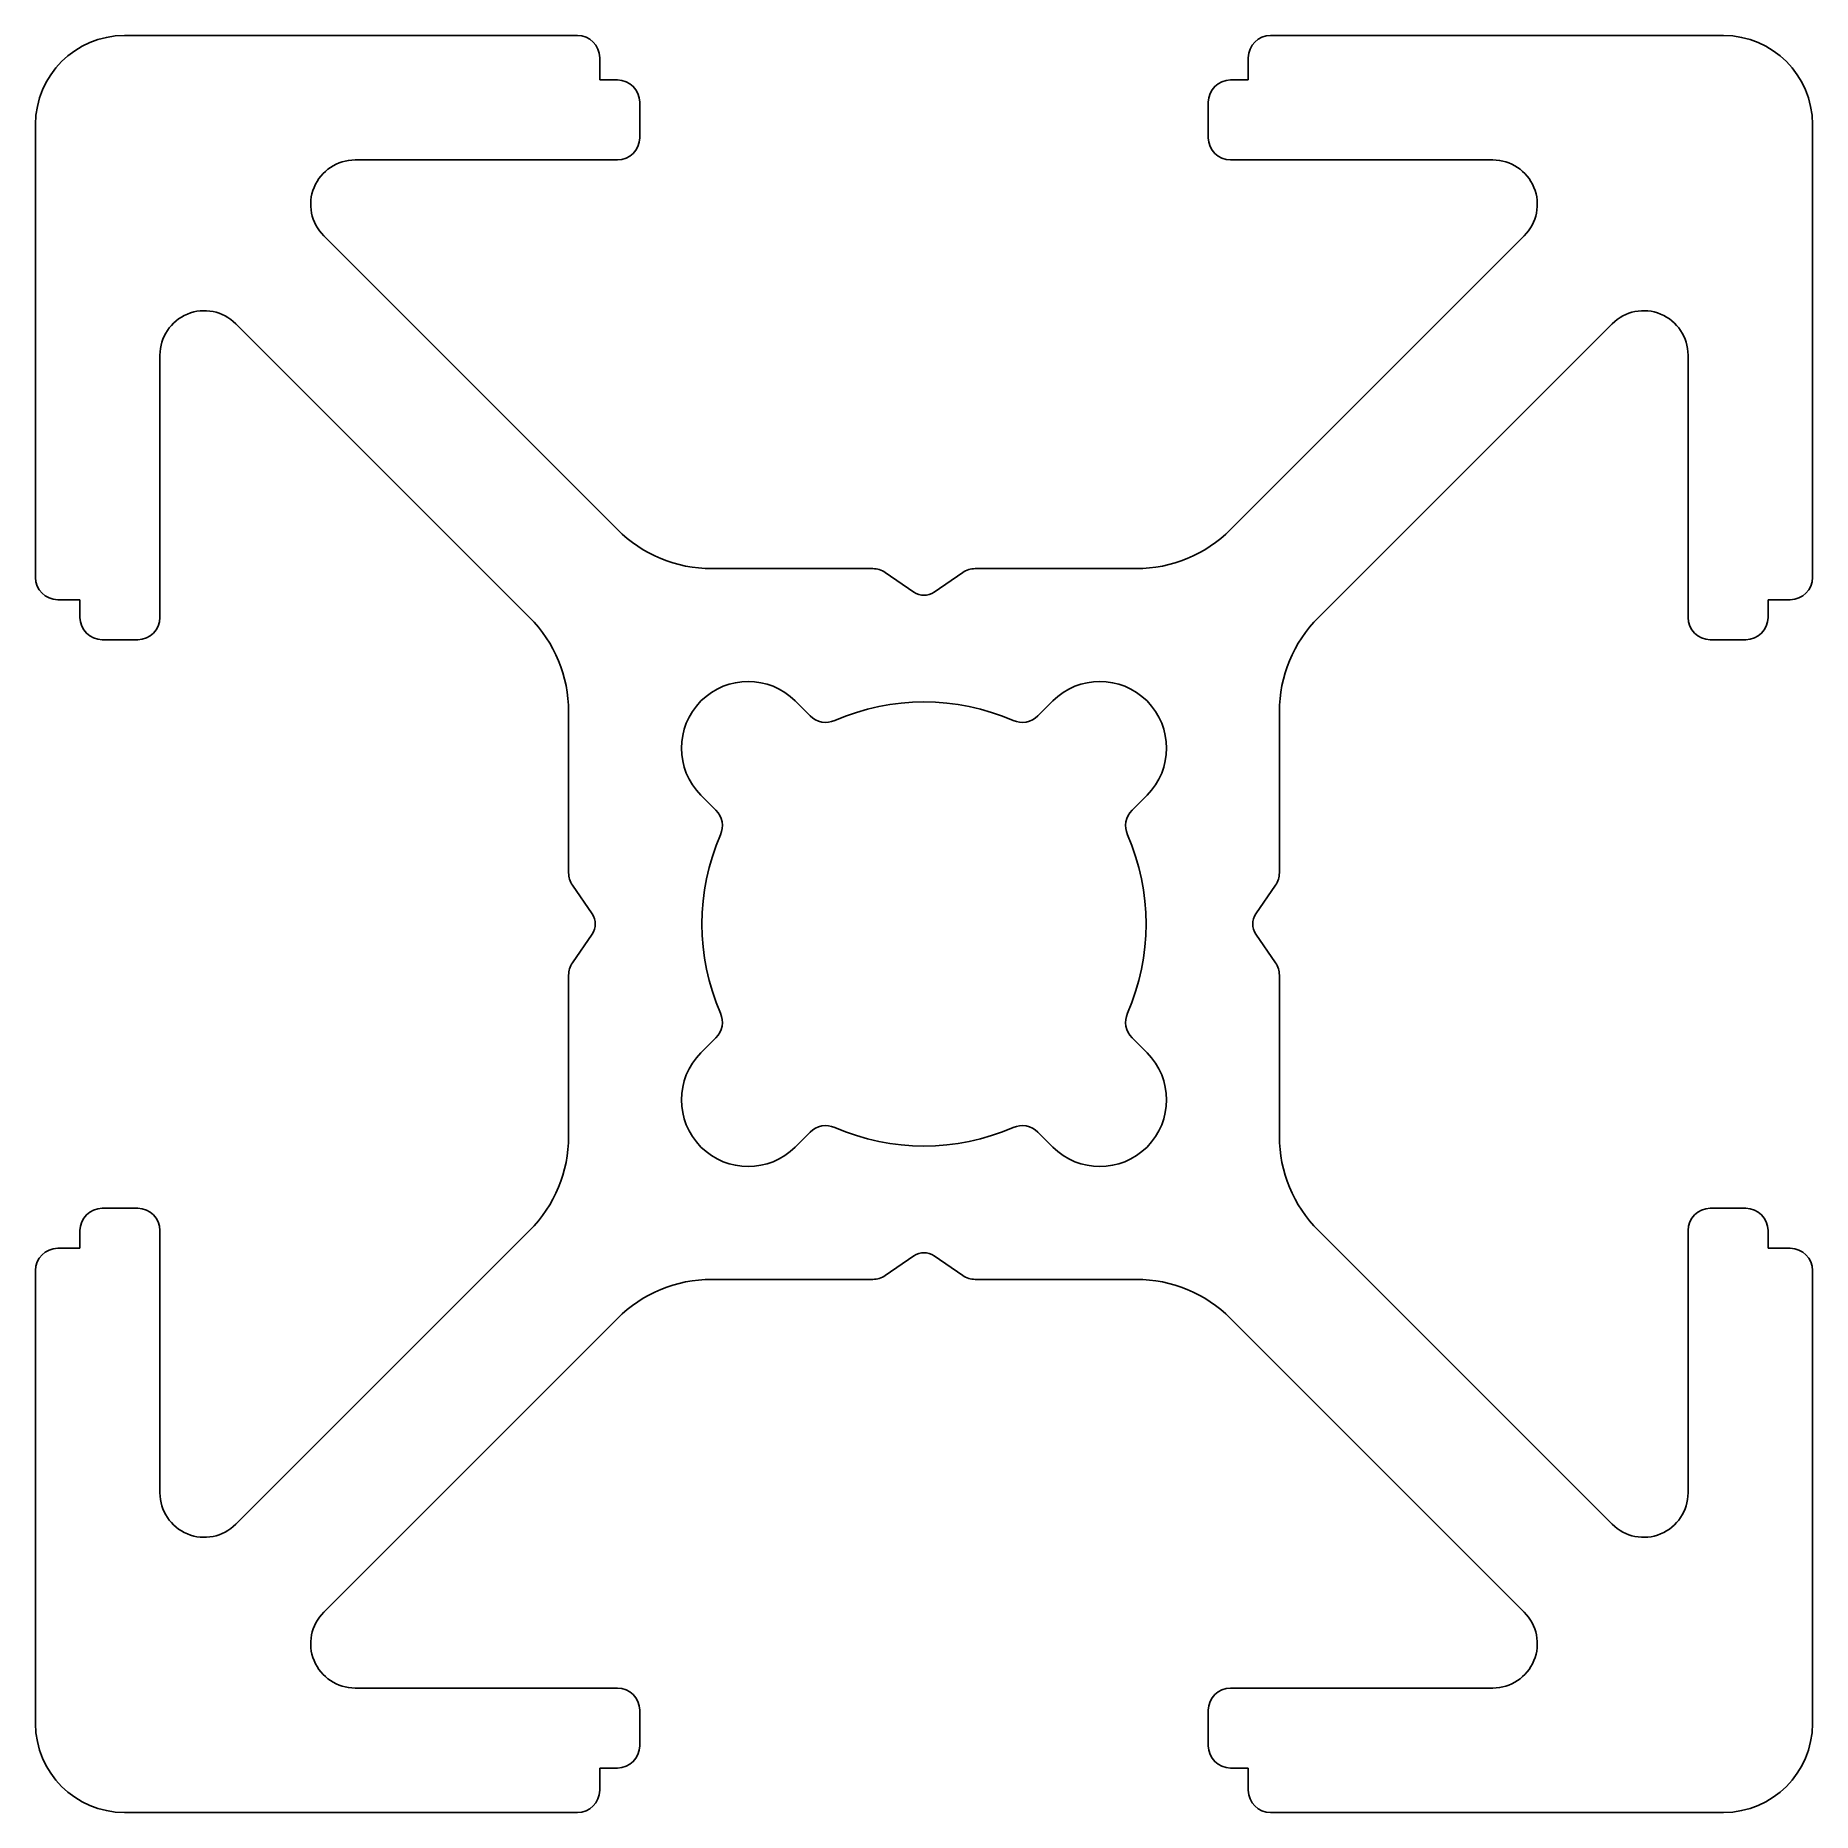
# Model space of a CAD drawing. Extents: x -10 to 10, y -10 to 10.
import ezdxf

# ---------------------------------------------------------------- set-up
doc = ezdxf.new("R2010")
doc.units = 0
doc.layers.get('0').update_dxf_attribs({"linetype": 'CONTINUOUS'})

msp = doc.modelspace()

# ---------------------------------------------------------------- linework, layer by layer
for p, q in [((9, 10), (3.9, 10)), ((-3.9, 10), (-9, 10)), ((-3.65, 9.5), (-3.65, 9.75)), ((3.65, 9.75), (3.65, 9.5)), ((-3.45, 9.5), (-3.65, 9.5)), ((3.65, 9.5), (3.45, 9.5)), ((-3.2, 8.85), (-3.2, 9.25)), ((3.2, 9.25), (3.2, 8.85)), ((10, 3.9), (10, 9)), ((-10, 9), (-10, 3.9)), ((-6.403, 8.6), (-3.45, 8.6)), ((3.45, 8.6), (6.403, 8.6)), ((-3.449, 4.439), (-6.756, 7.746)), ((6.756, 7.746), (3.449, 4.439)), ((-7.746, 6.756), (-4.439, 3.449)), ((4.439, 3.449), (7.746, 6.756)), ((-8.6, 3.45), (-8.6, 6.403)), ((8.6, 6.403), (8.6, 3.45)), ((-0.577, 4), (-2.389, 4)), ((2.389, 4), (0.577, 4)), ((-0.113, 3.735), (-0.436, 3.956)), ((0.436, 3.956), (0.113, 3.735)), ((-9.75, 3.65), (-9.5, 3.65)), ((-9.5, 3.65), (-9.5, 3.45)), ((9.5, 3.45), (9.5, 3.65)), ((9.5, 3.65), (9.75, 3.65)), ((-9.25, 3.2), (-8.85, 3.2)), ((8.85, 3.2), (9.25, 3.2)), ((-1.45, 2.51), (-1.281, 2.342)), ((1.281, 2.342), (1.45, 2.51)), ((-4, 2.389), (-4, 0.577)), ((4, 0.577), (4, 2.389)), ((-2.342, 1.281), (-2.51, 1.45)), ((2.51, 1.45), (2.342, 1.281)), ((-3.956, 0.436), (-3.735, 0.113)), ((3.735, 0.113), (3.956, 0.436)), ((-3.735, -0.113), (-3.956, -0.436)), ((3.956, -0.436), (3.735, -0.113)), ((-4, -0.577), (-4, -2.389)), ((4, -2.389), (4, -0.577)), ((-2.51, -1.45), (-2.342, -1.281)), ((2.342, -1.281), (2.51, -1.45)), ((-1.281, -2.342), (-1.45, -2.51)), ((1.45, -2.51), (1.281, -2.342)), ((-8.85, -3.2), (-9.25, -3.2)), ((9.25, -3.2), (8.85, -3.2)), ((-9.5, -3.45), (-9.5, -3.65)), ((-8.6, -6.403), (-8.6, -3.45)), ((-4.439, -3.449), (-7.746, -6.756)), ((7.746, -6.756), (4.439, -3.449)), ((8.6, -3.45), (8.6, -6.403)), ((9.5, -3.65), (9.5, -3.45)), ((-9.5, -3.65), (-9.75, -3.65)), ((-0.436, -3.956), (-0.113, -3.735)), ((0.113, -3.735), (0.436, -3.956)), ((9.75, -3.65), (9.5, -3.65)), ((-10, -3.9), (-10, -9)), ((-2.389, -4), (-0.577, -4)), ((0.577, -4), (2.389, -4)), ((10, -9), (10, -3.9)), ((-6.756, -7.746), (-3.449, -4.439)), ((3.449, -4.439), (6.756, -7.746)), ((-3.45, -8.6), (-6.403, -8.6)), ((6.403, -8.6), (3.45, -8.6)), ((-3.2, -9.25), (-3.2, -8.85)), ((3.2, -8.85), (3.2, -9.25)), ((-3.65, -9.75), (-3.65, -9.5)), ((-3.65, -9.5), (-3.45, -9.5)), ((3.45, -9.5), (3.65, -9.5)), ((3.65, -9.5), (3.65, -9.75)), ((-9, -10), (-3.9, -10)), ((3.9, -10), (9, -10))]:
    msp.add_line(p, q)
for centre, radius, start, end in [((3.9, 9.75), 0.25, 90, 180), ((9, 9), 1, 360, 90), ((-9, 9), 1, 90, 180), ((-3.9, 9.75), 0.25, 0, 90), ((-3.45, 9.25), 0.25, 0, 90), ((3.45, 9.25), 0.25, 90, 180), ((-3.45, 8.85), 0.25, 270, 0), ((3.45, 8.85), 0.25, 180, 270), ((-6.403, 8.1), 0.5, 90, 225), ((6.403, 8.1), 0.5, 315, 90), ((-8.1, 6.403), 0.5, 45, 180), ((8.1, 6.403), 0.5, 0, 135), ((-2.389, 5.5), 1.5, 225, 270), ((2.389, 5.5), 1.5, 270, 315), ((-0.577, 3.75), 0.25, 55.6003, 90), ((0.577, 3.75), 0.25, 90, 124.3997), ((-9.75, 3.9), 0.25, 180, 270), ((9.75, 3.9), 0.25, 270, 360), ((0, 3.9), 0.2, 235.6003, 304.3997), ((-9.25, 3.45), 0.25, 180, 270), ((-8.85, 3.45), 0.25, 270, 360), ((-5.5, 2.389), 1.5, 360, 45), ((5.5, 2.389), 1.5, 135, 180), ((8.85, 3.45), 0.25, 180, 270), ((9.25, 3.45), 0.25, 270, 360), ((-1.98, 1.98), 0.75, 45, 225), ((1.98, 1.98), 0.75, 315, 135), ((0, 0), 2.5, 66.3237, 113.6763), ((-1.104, 2.519), 0.25, 225, 293.6763), ((1.104, 2.519), 0.25, 246.3237, 315), ((-2.519, 1.104), 0.25, 336.3237, 45), ((2.519, 1.104), 0.25, 135, 203.6763), ((0, 0), 2.5, 156.3237, 203.6763), ((0, 0), 2.5, 336.3237, 23.6763), ((-3.75, 0.577), 0.25, 180, 214.3997), ((3.75, 0.577), 0.25, 325.6003, 0), ((-3.9, 0), 0.2, 325.6003, 34.3997), ((3.9, 0), 0.2, 145.6003, 214.3997), ((-3.75, -0.577), 0.25, 145.6003, 180), ((3.75, -0.577), 0.25, 360, 34.3997), ((-2.519, -1.104), 0.25, 315, 23.6763), ((2.519, -1.104), 0.25, 156.3237, 225), ((-1.98, -1.98), 0.75, 135, 315), ((1.98, -1.98), 0.75, 225, 45), ((-5.5, -2.389), 1.5, 315, 0), ((-1.104, -2.519), 0.25, 66.3237, 135), ((0, 0), 2.5, 246.3237, 293.6763), ((1.104, -2.519), 0.25, 45, 113.6763), ((5.5, -2.389), 1.5, 180, 225), ((-9.25, -3.45), 0.25, 90, 180), ((-8.85, -3.45), 0.25, 0, 90), ((8.85, -3.45), 0.25, 90, 180), ((9.25, -3.45), 0.25, 0, 90), ((-9.75, -3.9), 0.25, 90, 180), ((0, -3.9), 0.2, 55.6003, 124.3997), ((9.75, -3.9), 0.25, 0, 90), ((-2.389, -5.5), 1.5, 90, 135), ((-0.577, -3.75), 0.25, 270, 304.3997), ((0.577, -3.75), 0.25, 235.6003, 270), ((2.389, -5.5), 1.5, 45, 90), ((-8.1, -6.403), 0.5, 180, 315), ((8.1, -6.403), 0.5, 225, 360), ((-6.403, -8.1), 0.5, 135, 270), ((6.403, -8.1), 0.5, 270, 45), ((-3.45, -8.85), 0.25, 0, 90), ((3.45, -8.85), 0.25, 90, 180), ((-9, -9), 1, 180, 270), ((9, -9), 1, 270, 0), ((-3.45, -9.25), 0.25, 270, 0), ((3.45, -9.25), 0.25, 180, 270), ((-3.9, -9.75), 0.25, 270, 0), ((3.9, -9.75), 0.25, 180, 270)]:
    msp.add_arc(centre, radius, start, end)

doc.saveas('drawing.dxf')
